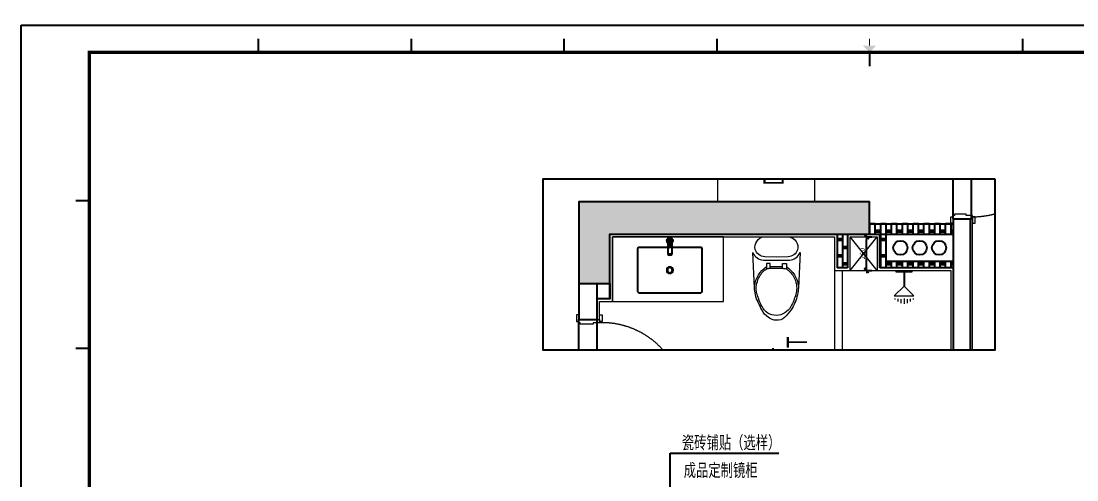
# Model space of a CAD drawing. Header units: millimetres. Extents: x 104198 to 1296755, y -81101 to 81453.
# Drawn here: x 686905 to 695085, y -23279 to -19727 of the extents above; entities that cross this region are included whole.
import ezdxf
from ezdxf.xclip import XClip

# ---------------------------------------------------------------- set-up
doc = ezdxf.new("R2010")
doc.units = ezdxf.units.MM
doc.header["$XCLIPFRAME"] = 0
doc.set_wipeout_variables(frame=1)
doc.header["$PDMODE"] = 3
doc.layers.get('Defpoints').update_dxf_attribs({"color": 250})
for name, color, linetype, lineweight in [('01-PL-墙体柱子', 7, 'Continuous', 35), ('1-洁具', 31, 'Continuous', 15), ('1-门套', 3, 'Continuous', 13), ('P★01 活动家具', 51, 'Continuous', 0), ('P★04 平面门扇', 60, 'Continuous', 0), ('P★07 平面完成面', 200, 'Continuous', 0), ('平面文字', 2, 'Continuous', 0)]:
    doc.layers.add(name, color=color, linetype=linetype, lineweight=lineweight)
for name, color, linetype in [('0家具', 51, 'Continuous'), ('2-卫生间', 30, 'Continuous'), ('30-PL-平面文字说明', 1, 'Continuous'), ('P-新砌墙体填充', 8, 'Continuous'), ('图纸图框', 165, 'Continuous'), ('墙体', 7, 'Continuous')]:
    doc.layers.add(name, color=color, linetype=linetype)
doc.styles.add('CCD_DIM', font='ARCHS.SHX')
doc.styles.add('ROMANT', font='', dxfattribs={"width": 0.7})
doc.styles.add('黑体', font='simhei.ttf', dxfattribs={"width": 0.7})
doc.styles.get('ROMANT').set_extended_font_data('SimSun')
doc.dimstyles.new('海龍1：20', dxfattribs={"dimscale": 20, "dimtxt": 2, "dimasz": 1, "dimexe": 2, "dimexo": 2, "dimgap": 0.6, "dimtad": 1, "dimdec": 0, "dimrnd": 5, "dimdsep": 46, "dimtxsty": 'CCD_DIM', "dimblk": 'WS-cj', "dimcen": 1, "dimclrd": 44, "dimclre": 44, "dimclrt": 2, "dimadec": 0, "dimazin": 2, "dimtfac": 1, "dimtdec": 4, "dimtix": 1, "dimtmove": 2, "dimatfit": 3, "dimldrblk": 'CCD_Leader_Arrow', "dimfxl": 5, "dimfxlon": 1, "dimtolj": 1, "dimarcsym": 0})
doc.dimstyles.new('立面标注', dxfattribs={"dimtxt": 100, "dimasz": 35, "dimexe": 20, "dimexo": 100, "dimtad": 1, "dimdec": 0, "dimtxsty": '黑体', "dimblk": 'ARCHTICK', "dimcen": 80, "dimdle": 20, "dimclrd": 251, "dimclre": 251, "dimclrt": 256, "dimadec": 0, "dimazin": 0, "dimtfac": 1, "dimtdec": 0, "dimtix": 1, "dimtmove": 2, "dimatfit": 3, "dimldrblk": 'DOT', "dimfxl": 200, "dimfxlon": 1, "dimarcsym": 0})
pattern_1 = [(0, (420179.8904549939, 25065.99752916046), (9.305889392408061e-15, 41.91), []), (90, (420294.1904549939, 25065.99752916046), (-63.49999999999999, 41.91000000000001), [41.91, -41.91]), (90, (420281.4904549939, 25065.99752916046), (-63.49999999999999, 41.91000000000001), [41.91, -41.91]), (0, (420294.1904549939, 25072.98252916046), (63.50000000000001, 41.90999999999998), [-114.3, 12.7]), (0, (420294.1904549939, 25079.96752916046), (63.50000000000001, 41.90999999999998), [-114.3, 12.7]), (0, (420294.1904549939, 25086.95252916046), (63.50000000000001, 41.90999999999998), [-114.3, 12.7]), (0, (420294.1904549939, 25093.93752916046), (63.50000000000001, 41.90999999999998), [-114.3, 12.7]), (0, (420294.1904549939, 25100.92252916046), (63.50000000000001, 41.90999999999998), [-114.3, 12.7])]

# ---------------------------------------------------------------- blocks, each defined once
blk = doc.blocks.new('kjghhgdgfhdhgfh')
at = {"layer": '图纸图框', "color": 165}
for p, q in [((1018.449156181656, -523.6475845220857), (1018.449156181656, -226.6510432860898)), ((1018.449156310431, -523.6475894229297), (1018.449156310431, -226.651048186936)), ((1018.449156310431, -523.6475894229297), (1018.449156310431, -226.651048186936)), ((1018.449156181656, -523.6475897729335), (1018.449156181656, -226.6510485369378)), ((1018.449156310431, -523.6475904731685), (1018.449156310431, -226.6510492370591)), ((1018.449156310431, -523.6475904731685), (1018.449156310431, -226.6510492370591)), ((1018.449156439315, -523.6475901230529), (1018.449156439315, -226.6510488870572)), ((1018.449156439315, -523.6475901230529), (1018.449156439315, -226.6510488870572)), ((1018.449156310431, -523.6475904731685), (1018.449156310431, -226.6510492370591)), ((1018.449156181656, -523.6475908231721), (1018.449156181656, -226.6510495871781)), ((1018.449156697091, -226.6510464365761), (1438.44652398302, -226.6510464365761)), ((1018.44915656821, -226.6510467866938), (1438.446523854134, -226.6510467866938)), ((1018.449156697091, -226.6510478368186), (1438.44652398302, -226.6510478368186)), ((1018.449156697091, -226.6510478368186), (1438.44652398302, -226.6510478368186)), ((1018.44915656821, -226.651048186936), (1438.446523854134, -226.651048186936)), ((1018.44915656821, -226.6510485369378), (1438.44652398302, -226.651048186936)), ((1018.44915656821, -523.6475897729335), (1018.44915656821, -226.6510485369378)), ((1018.44915656821, -226.6510495871781), (1438.446523854134, -226.6510495871781)), ((1079.169425446627, -230.165361629017), (1079.169425446627, -233.6664052710039)), ((1118.311093363573, -230.165361629017), (1118.311093363573, -233.6664052710039)), ((1157.452761280522, -230.165361629017), (1157.452761280522, -233.6664052710039)), ((1196.594429197475, -230.165361629017), (1196.594429197475, -233.6664052710039)), ((1274.877765031257, -230.165361629017), (1274.877765031257, -233.6664052710039)), ((1235.736097114308, -233.6664052710039), (1235.736097114308, -237.1674489129871)), ((1032.4533312648, -271.5591774027304), (1035.954374906786, -271.5591774027304)), ((1032.4533312648, -309.386869379896), (1035.954374906786, -309.386869379896))]:
    blk.add_line(p, q, dxfattribs=at)
at = {"layer": '图纸图框', "color": 165, "const_width": 0.2100626185166894}
blk.add_lwpolyline([(1235.736097114308, -231.915883450067), (1235.736097114308, -230.165361629017)], dxfattribs=at)
at = {"layer": '图纸图框', "color": 165, "const_width": 0.840250474066758}
blk.add_lwpolyline([(1431.444436699053, -233.6664052710039), (1035.954374906786, -233.6664052710039), (1035.954374906786, -516.6322323388636), (1431.444436699053, -516.6322323388636)], close=True, dxfattribs=at)
at = {"layer": '图纸图框', "color": 165}
blk.add_solid([(1233.98557529337, -231.915883450067), (1237.486618935353, -231.915883450067), (1235.736097114308, -233.6664052710039)], dxfattribs=at)
blk = doc.blocks.new('A$C070810E0')
at = {"layer": '1-洁具'}
for p, q in [((219.9492222070694, -2.529320772737265e-05), (219.9492222070694, 169.705602191505)), ((240.1727963141166, 163.3923000979703), (250.2500489167869, 163.3923000979703)), ((244.8246155679226, 138.6003731036326), (268.0803336095996, 138.6003731036326)), ((247.1488360809162, 113.0342306637904), (282.035791370552, 113.0342306637904)), ((14.98353005712852, 87.85278844961431), (138.0964084649459, 87.85278844961431)), ((14.98353005712852, 81.85278844961431), (138.0964084640145, 81.85278844961431)), ((240.1727963141166, 86.69232434791047), (288.2382170422934, 86.69232434791047)), ((240.1727963141166, 6.313276800327003), (250.2500489167869, 6.313276800327003)), ((244.8246155679226, 31.10520379478112), (268.0803336095996, 31.10520379478112)), ((247.1488360809162, 56.67134623450693), (282.035791370552, 56.67134623450693))]:
    blk.add_line(p, q, dxfattribs=at)
blk.add_lwpolyline([(-1.66487880051136e-05, 151.056467333925), (14.98353005712852, 151.056467333925), (14.98353005712852, 18.07877085392829), (-1.66487880051136e-05, 18.07877085392829)], close=True, dxfattribs=at)
blk.add_lwpolyline([(219.9492222070694, 169.705602191505), (135.0964084644802, 84.85278844903223), (219.9492222070694, -2.529320772737265e-05)], dxfattribs=at)
blk = doc.blocks.new('A$C52425123')
at = {"color": 31}
blk.add_wipeout([(6.912159733474255e-11, 108.69988295532175), (1.941430829805995, 42.361426058769894), (7.208105661627997, 29.350064836244204), (15.017564019893143, 18.52332640728753), (22.1683121978175, 11.945815750842373), (32.93596832755111, 5.3751758651264385), (42.16135562110844, 1.9953569245351457), (49.359703804747255, 0.5306330185758276), (57.127966119368125, 4.412082546528504e-06), (370.68843917414176, 14.513593864684518), (425.13534466488363, 20.84695971308978), (453.3069934595645, 27.192904941348875), (493.54957988699766, 38.489288783039484), (533.4195899563788, 51.03744989695238), (555.7403083398825, 60.299677382705426), (586.7593236905848, 80.5261533497117), (609.4389792195357, 100.87890555393417), (630.3372038165351, 123.05694662824942), (651.8570469140394, 160.8962092136397), (657.5224196193737, 195.9614894142908), (657.2249974298903, 204.09457199750466), (653.8059267465645, 227.97528817524162), (645.1319069340434, 256.37736462217237), (630.3687949791648, 285.1426722886606), (616.5124876301991, 303.39411697533814), (608.8422349602065, 311.28136543318027), (581.6347495489114, 331.44015515744866), (558.7921892402433, 344.11004692086965), (542.3322116807087, 352.9046358906113), (507.4674335078949, 368.68794479002867), (479.9289450400258, 376.6426594428188), (454.5064987036567, 380.7992963907428), (396.4580623664182, 388.91724287284285), (370.8190622030569, 393.7688381053728), (283.9752606811628, 397.79723710175625), (79.23089747050847, 407.29465629366194), (47.1724535290864, 407.3997614985769), (25.976164492058274, 399.0479802932716), (10.333218756524388, 383.94216464883834), (3.8060943697132643, 371.6822142238398), (-4.851926860283129e-08, 351.18837460192486), (6.912159733474255e-11, 298.69988295534756)], dxfattribs=at).dxf.layer = '1-洁具'
at = {"layer": '1-洁具', "color": 35, "linetype": 'ByBlock'}
blk.add_line((230.3598606456071, 252.0353787778295), (230.3598606456071, 156.0093178682727), dxfattribs=at)
at = {"layer": '1-洁具', "color": 35}
for points in [[(154.1164635312743, 113.2981144698569), (157.9049705010838, 204.1313454015762), (154.1164635312743, 294.9645763332956, 0.3134601612829284), (97.13643759116528, 368.5123674689676, 0.21435475313025), (35.46140991384163, 356.9258977208519, 0.2256120847262177), (0, 298.6998829553487), (0, 108.6998829553486, 0.2211107298759147), (35.46140992548317, 51.33679307450075, 0.2144692709568888), (100.8430665615015, 40.65752542926929, 0.1498971085216597), (138.5587416412308, 68.71875726350117, 0.1498971085216519), (154.0573753672652, 113.1000284418114)], [(122.1414647060446, 20.55546384939225), (393.6744207050651, 34.12937994388631, 0.0398455666707484), (448.0404250235297, 41.21478261065202, 0.0962068153825901), (565.7099001277238, 91.11306586809224, 0.0600277202694914), (624.5064134798013, 141.9377586695482, 0.2044221536711928), (646.1048707030712, 204.0222142207785, 0.1339407865600717), (624.5064134798013, 266.1066846601316, 0.1291626456903028), (565.7099001277238, 316.9313774616457, -0.0005980740844551), (508.2744777472689, 345.1803657181445, 0.0566866815852417), (448.0404250235297, 366.8296607189696, 0.0511348932109304), (393.6786056044511, 373.9151430880884), (122.1414647060446, 387.7072269537602, -0.2723906102384151), (180.3329317620955, 303.9054527820554), (180.3329317620955, 104.1553535084822, -0.2706757508547543), (122.1158373560756, 20.40417247195728)], [(262.7844088459387, 300.6541504822672, 0.0936503265804845), (248.5324034853838, 278.7059775581001, 0.0989150241419817), (243.5393883828074, 253.017229988589), (243.5393883828074, 155.0272133410908, 0.0962820143263192), (248.5324034853838, 129.3384657715214, 0.0962820143263506), (262.7844088459387, 107.3902928472962, 0.0555704585023748), (298.0035075866617, 78.21118300576926, 0.0555704585024524), (338.7840875848196, 57.50491191999754, 0.0929887541685542), (397.2009748881683, 47.27530881285201, 0.0635014518362191), (444.3530219439417, 53.86817313532811, 0.0578559432254342), (539.7705173376016, 92.12707166204927, 0.2688310556156198), (608.1637202012353, 204.0222216648399, 0.2940736075635634), (539.7705173376016, 315.9173716675724, 0.0344161850850609), (444.3530219439417, 354.1762701943517, 0.0870239040048506), (397.2009748881683, 360.7691345168277, 0.1346110399782058), (298.0035075866617, 329.8332603239105, 0.0610576891703468), (262.7844088459387, 300.6541504822672)]]:
    blk.add_lwpolyline(points, format="xyb", close=True, dxfattribs=at)
at = {"layer": '1-洁具', "color": 35, "linetype": 'ByBlock'}
for points in [[(243.5393883828074, 252.0353787778295), (205.9450851012952, 252.0353787778295), (205.9450851012952, 281.7390892683178), (249.8434109664522, 281.7386337994831)], [(243.5393883828074, 156.0093178682727), (205.9450851012952, 156.0093178682727), (205.9450851012952, 126.3056073778425), (249.8435041983612, 126.3056073778425)]]:
    blk.add_lwpolyline(points, dxfattribs=at)
for centre, radius, start, end in [((411.2593645891173, 157.2895493718097), 219.5728932659562, 98.20637561135679, 145.4740861230502), ((411.2593645891173, 250.7548939578701), 219.5728932659824, 214.5259138769498, 261.7782478617479)]:
    blk.add_arc(centre, radius, start, end, dxfattribs=at)
blk = doc.blocks.new('A$C4B8E483D')
at = {"layer": '2-卫生间', "color": 31}
for p, q in [((385.0261307894252, 265.3333143982454), (297.028869339265, 265.3333143982454)), ((385.0261307894252, 234.6666477315011), (297.028869339265, 234.6666477315011))]:
    blk.add_line(p, q, dxfattribs=at)
blk.add_lwpolyline([(349.9998155275826, 234.6666477315011), (349.9998155275826, 9.999981064756867, -0.4142135623730951), (339.9998155275826, -1.89352431335e-05), (9.99981552758254, -1.89352431335e-05, -0.4142135623730951), (-0.0001844724174589, 9.999981064756867), (-0.0001844724174589, 489.9999810647568, -0.4142135623730951), (9.99981552758254, 499.9999810647568), (339.9998155275826, 499.9999810647568, -0.4142135623730951), (349.9998155275826, 489.9999810647568), (349.9998155275826, 265.3333143982454)], format="xyb", dxfattribs=at)
at = {"layer": '2-卫生间', "color": 8}
blk.add_circle((174.9998155275825, 249.9999810647569), 25, dxfattribs=at)
at = {"layer": '2-卫生间', "color": 250}
blk.add_circle((174.9998155275825, 249.9999810647569), 20, dxfattribs=at)
at = {"layer": '2-卫生间', "color": 31}
for centre, radius, start, end in [((351.4229141480755, 249.9999810649897), 2.861772136755946, 90, 270), ((375.711364837829, -56.31514731940114), 310.1294643413907, 85.5081589435474, 94.49184105645261), ((375.711364837829, 556.3151094491477), 310.1294643413907, 265.5081589435474, 274.4918410564526), ((402.1693186168558, 249.9999810649897), 23, 189.4881142795032, 170.5118857204967), ((402.1693186168558, 249.9999810649897), 12.26666666666666, 196.4135496161072, 163.5864503838927), ((402.1693186168558, 249.9999810649897), 10.73333333333333, 198.395142436749, 161.6048575632511), ((399.9998155275826, 249.9999810649897), 2.861772136755946, 270, 90)]:
    blk.add_arc(centre, radius, start, end, dxfattribs=at)
at = {"layer": '2-卫生间', "color": 31, "extrusion": (0, 0, -1)}
for centre in [(297.028869339265, 249.9999810647569), (306.8312258596998, 249.9999810647569), (308.2068445652258, 249.9999810647569)]:
    blk.add_ellipse(centre, major_axis=(7.5077e-11, 15.33333333337214), ratio=0.4480661530727216, start_param=3.141592653578866, end_param=6.283185307168659, dxfattribs=at)
blk = doc.blocks.new('fhdghrthe')
at = {"layer": 'P-新砌墙体填充', "lineweight": -3}
h = blk.add_hatch(dxfattribs=at)
h.set_pattern_fill('BRSTONE', color=256, scale=5, angle=-1.272221872585407e-14, style=0)
h.set_pattern_definition(pattern_1)
h.paths.add_polyline_path([(575296.001429601, 11170.09284391639), (575296.0014296011, 11090.09284391639), (575556.0014296011, 11090.09284391639), (575556.0014296011, 11170.09284391639)])
h = blk.add_hatch(dxfattribs=at)
h.set_pattern_fill('BRSTONE', color=256, scale=5, angle=-1.272221872585407e-14, style=0)
h.set_pattern_definition(pattern_1)
h.paths.add_polyline_path([(575556.0014296011, 10270.09284391639), (575636.0014296011, 10270.09284391639), (575636.001429601, 10920.09284391639), (575556.0014296011, 10920.09284391639)])
h = blk.add_hatch(dxfattribs=at)
h.set_pattern_fill('BRSTONE', color=256, scale=5, angle=-1.272221872585407e-14, style=0)
h.set_pattern_definition(pattern_1)
h.paths.add_polyline_path([(575556.0014296011, 10790.09284391639), (575556.0014296011, 10840.09284391639), (575296.001429601, 10840.09284391639), (575296.001429601, 10270.09284391639), (575346.0014296011, 10270.09284391639), (575346.0014296011, 10790.09284391639)])
at = {"color": 8, "linetype": 'ByBlock', "ltscale": 2}
for p, q in [((574196.0014296011, 13170.09284391639), (574896.0014296011, 13170.09284391639)), ((574196.0014296011, 13030.09284391639), (574896.0014296011, 13030.09284391639)), ((575676.0014296011, 10270.09284391641), (576426.0014296011, 10270.09284391641)), ((575676.0014296011, 10130.09284391641), (576426.0014296011, 10130.09284391627))]:
    blk.add_line(p, q, dxfattribs=at)
at = {"color": 5}
for p, q in [((575556.0014296011, 11170.09284391639), (575296.0014296011, 11170.09284391639)), ((575296.0014296011, 11090.09284391639), (575296.0014296011, 11170.09284391639)), ((575556.0014296011, 11090.09284391639), (575296.0014296011, 11090.09284391639)), ((575556.0014296011, 10920.09284391639), (575556.0014296011, 10270.09284391639)), ((575636.0014296011, 10920.09284391639), (575636.0014296011, 10270.09284391639)), ((575296.0014296011, 10840.09284391639), (575556.0014296011, 10840.09284391639)), ((575296.0014296011, 10270.09284391639), (575296.0014296011, 10840.09284391639)), ((575346.0014296011, 10790.09284391639), (575556.0014296011, 10790.09284391639)), ((575346.0014296011, 10270.09284391639), (575346.0014296011, 10790.09284391639))]:
    blk.add_line(p, q, dxfattribs=at)
blk.add_lwpolyline([(575056.0014296011, 13030.09284391639), (575176.0014296011, 13030.09284391639), (575176.0014296011, 12930.09284391639), (575056.0014296011, 12930.09284391639)], close=True, dxfattribs=at)
at = {"layer": '1-门套'}
for points in [[(574871.0014296011, 13160.09284391732), (574871.0014296011, 13170.09284391639), (574896.0014296011, 13170.09284391639), (574896.0014296011, 13010.09284391639), (574871.0014296011, 13010.09284391639), (574871.0014296011, 13060.09284391546), (574861.0014296002, 13060.09284391546), (574861.0014296011, 13160.09284391732), (574871.0014296011, 13160.09284391732)], [(575701.0014296011, 10260.09284391734), (575701.0014296011, 10270.09284391641), (575676.0014296011, 10270.09284391641), (575676.0014296011, 10120.09284391641), (575701.0014296011, 10120.09284391641), (575701.0014296011, 10170.09284391547), (575711.001429602, 10170.09284391547), (575711.0014296011, 10260.09284391734), (575701.0014296011, 10260.09284391734)]]:
    blk.add_lwpolyline(points, dxfattribs=at)
for points in [[(574881.0014296011, 13170.09284391639), (574931.0014296011, 13170.09284391639), (574931.0014296011, 13190.09284391639), (574881.0014296011, 13190.09284391639)], [(574881.0014296011, 13010.09284391639), (574931.0014296011, 13010.09284391639), (574931.0014296011, 12990.09284391639), (574881.0014296011, 12990.09284391639)], [(575691.0014296011, 10270.09284391641), (575641.0014296011, 10270.09284391641), (575641.0014296011, 10290.09284391641), (575691.0014296011, 10290.09284391641)], [(575691.0014296011, 10120.09284391641), (575641.0014296011, 10120.09284391641), (575641.0014296011, 10100.09284391641), (575691.0014296011, 10100.09284391641)]]:
    blk.add_lwpolyline(points, close=True, dxfattribs=at)
at = {"layer": '30-PL-平面文字说明'}
blk.add_line((575676.0014296011, 10270.09284391641), (575636.0014296011, 10270.09284391641), dxfattribs=at)
at = {"layer": 'P★01 活动家具'}
for p, q in [((575276.0014296011, 11190.09284391639), (574126.0014296011, 11190.09284391639)), ((575276.0014296011, 11130.09284391639), (574126.0014296011, 11130.09284391639)), ((575276.0014296011, 11070.09284391639), (575276.0014296011, 10860.09284391639)), ((575276.0014296011, 10860.09284391639), (575536.0014296011, 11070.09284391639)), ((575276.0014296011, 11070.09284391639), (575536.0014296011, 10860.09284391639))]:
    blk.add_line(p, q, dxfattribs=at)
for points in [[(575036.0014296011, 12050.09284391639), (575536.0014296011, 12050.09284391639), (575536.0014296011, 12910.09284391639), (575036.0014296011, 12910.09284391639)], [(575806.0014296011, 12095.09284391639), (577206.0014296011, 12095.09284391639), (577206.0014296011, 11345.09284391639), (575806.0014296011, 11345.09284391639)]]:
    blk.add_lwpolyline(points, close=True, dxfattribs=at)
at = {"layer": 'P★04 平面门扇', "color": 250}
for centre, radius, start, end in [((574241.001429602, 12990.09284391643), 630.3173803718861, 268.1816970349595, 1.818302964200507), ((576376.0014296015, 10124.65166744599), 685.015169811744, 180.3813102066037, 272.0915049990931)]:
    blk.add_arc(centre, radius, start, end, dxfattribs=at)
at = {"layer": 'P★07 平面完成面'}
blk.add_lwpolyline([(576456.001429601, 10140.09284391639), (576456.001429601, 10140.09284391639), (576456.0014296011, 8480.09284391639), (574236.0014296011, 8480.09284391639), (574236.0014296011, 9150.09284391639), (574016.0014296011, 9150.09284391639), (574016.0014296011, 9360.09284391639), (573776.0014296011, 9360.09284391639), (573776.0014296011, 10120.09284391639), (575676.0014296011, 10120.09284391641)], dxfattribs=at)
at = {"layer": '墙体', "color": 7}
for p, q in [((575806.0014296011, 13170.09284391639), (574896.0014296011, 13170.09284391639)), ((574896.0014296011, 13170.09284391639), (574896.0014296011, 13030.09284391639)), ((575806.0014296011, 10920.09284391639), (575806.0014296011, 13170.09284391639)), ((574896.0014296011, 13030.09284391639), (575176.0014296011, 13030.09284391639)), ((575056.0014296011, 12930.09284391639), (575556.0014296011, 12930.09284391639)), ((575556.0014296011, 10920.09284391639), (575806.0014296011, 10920.09284391639)), ((575556.0014296011, 10920.09284391639), (575806.0014296011, 10920.09284391639)), ((575676.0014296011, 10270.09284391639), (573756.0014296011, 10270.09284391639)), ((575676.0014296011, 10270.09284391641), (575636.0014296011, 10270.09284391639)), ((575676.0014296011, 10270.09284391639), (575676.0014296011, 10140.09284391641)), ((575676.0014296011, 10140.09284391641), (573756.0014296011, 10140.09284391639))]:
    blk.add_line(p, q, dxfattribs=at)
at = {"layer": '墙体', "color": 1}
for centre in [(575451.0014296011, 10680.09284391639), (575451.0014296011, 10530.09284391639), (575451.0014296011, 10380.09284391639)]:
    blk.add_circle(centre, 55, dxfattribs=at)
at = {"layer": 'P★01 活动家具', "xscale": -1, "rotation": 180}
blk.add_blockref('A$C4B8E483D', (575103.4658341175, 12715.3830944383), dxfattribs=at)
at = {"layer": 'P★01 活动家具', "xscale": -1}
blk.add_blockref('A$C52425123', (575536.0014296012, 11436.07049559334), dxfattribs=at)
at = {"layer": 'P★01 活动家具', "xscale": 0.9000000000232831, "yscale": 0.9000000000014552, "zscale": 0.9, "rotation": 180}
blk.add_blockref('A$C070810E0', (575276.0014146172, 10728.08911283804), dxfattribs=at)
at = {"layer": '平面文字', "insert": (574344.1127067731, 11825.35794613616), "char_height": 157.8947368421053, "attachment_point": 1, "style": 'ROMANT'}
blk.add_mtext_dynamic_manual_height_columns('{\\fMicrosoft YaHei|b0|i0|c134|p34;公 卫 }', width=348.5200356724672, gutter_width=12.5, heights=[0], dxfattribs=at)
at = {"layer": '平面文字', "char_height": 157.8947368421053, "width": 40937.3293, "attachment_point": 1, "style": 'ROMANT'}
for s, insert in [('{\\fﾾﾭﾵﾩWﾷﾱﾷￂﾺￚ|b0|i0|c134|p49;DINING ROOM}', (575934.6255372622, 11741.486823536)), ('{\\fﾾﾭﾵﾩWﾷﾱﾷￂﾺￚ|b0|i0|c134|p49;TOILET}', (574247.5936395742, 11561.22799545984))]:
    blk.add_mtext(s, dxfattribs=dict(at, insert=insert))
at = {"layer": '01-PL-墙体柱子', "lineweight": -2, "ltscale": 10}
blk.add_hatch(color=8, dxfattribs=at).paths.add_polyline_path([(575556.0014296011, 10920.09284391639), (575806.0014296011, 10920.09284391639), (575806.0014296011, 13170.09284391639), (575176.0014296011, 13170.09284391639), (575176.0014296011, 12930.09284391639), (575556.0014296011, 12930.09284391639)])
at = {"layer": '01-PL-墙体柱子', "color": 8, "lineweight": -2, "ltscale": 10}
blk.add_lwpolyline([(575556.0014296011, 10920.09284391639), (575806.0014296011, 10920.09284391639), (575806.0014296011, 13170.09284391639), (575176.0014296011, 13170.09284391639), (575176.0014296011, 12930.09284391639), (575556.0014296011, 12930.09284391639), (575556.0014296011, 10920.09284391639)], dxfattribs=at)
at = {"layer": 'P★07 平面完成面'}
blk.add_lwpolyline([(574896.0014296011, 13010.09284391639), (575036.0014296011, 13010.09284391639), (575036.0014296011, 12910.09284391639), (575536.0014296011, 12910.09284391639), (575536.0014296011, 11190.09284391639), (575276.0014296011, 11190.09284391639), (575276.0014296011, 11070.09284391639), (575536.0014296011, 11070.09284391639), (575536.0014296011, 10860.09284391639), (575276.0014296011, 10860.09284391639), (575276.0014296011, 10290.09284391639), (573776.0014296011, 10290.09284391639), (573776.0014296011, 10900.09284391639), (574126.0014296011, 10900.09284391639), (574126.0014296011, 13010.09284391639), (574196.0014296011, 13010.09284391639)], dxfattribs=at)
at = {"layer": '墙体', "color": 7}
blk.add_line((575556.0014296011, 12930.09284391639), (575556.0014296011, 10920.09284391639), dxfattribs=at)
blk = doc.blocks.new('WS-cj')
blk.add_hatch(color=2).paths.add_polyline_path([(0.5879038905250127, 0.8177135944101792), (-0.8177135944101792, -0.5879038905250127), (-0.5879038905245579, -0.817713594410634), (0.817713594410634, 0.5879038905247853)])
at = {"color": 2, "linetype": 'ByBlock', "lineweight": 0}
for p, q in [((-1.099999999999909, 0), (0, 0)), ((0, 0), (1.099999999999909, 0))]:
    blk.add_line(p, q, dxfattribs=at)
at = {"color": 2}
blk.add_lwpolyline([(0.5879038905250127, 0.8177135944101792), (-0.8177135944101792, -0.5879038905250127), (-0.5879038905245579, -0.817713594410634), (0.817713594410634, 0.5879038905247853)], close=True, dxfattribs=at)
blk = doc.blocks.new('*D878')
at = {"color": 44, "lineweight": -2, "transparency": 16777216}
for p, q in [((693454.9631558815, -21397.30949016137), (693494.9631558815, -21397.30949016137)), ((693454.9631558815, -21637.30949016137), (693454.9631558815, -21417.30949016137)), ((693454.9631558815, -21657.30949016137), (693494.9631558815, -21657.30949016137))]:
    blk.add_line(p, q, dxfattribs=at)
at = {"layer": 'Defpoints', "color": 0, "transparency": 16777216}
for p in [(693432.1414530397, -21397.30949016137), (693454.9631558815, -21397.30949016137), (693432.1414530397, -21657.30949016137)]:
    blk.add_point(p, dxfattribs=at)
at = {"color": 44, "lineweight": -2, "transparency": 16777216, "xscale": 20, "yscale": 20, "zscale": 20}
for p, rotation in [((693454.9631558815, -21397.30949016137), 90), ((693454.9631558815, -21657.30949016137), 270)]:
    blk.add_blockref('WS-cj', p, dxfattribs=dict(at, rotation=rotation))
at = {"color": 2, "transparency": 16777216, "insert": (693422.9631558815, -21527.30949016126), "char_height": 40, "attachment_point": 5, "rotation": 90, "style": 'CCD_DIM'}
blk.add_mtext('\\A1;260', dxfattribs=at)
blk = doc.blocks.new('CCD_Leader_Arrow')
at = {"color": 50, "linetype": 'ByBlock'}
blk.add_line((0, 0), (-1, 0), dxfattribs=at)
for points in [[(-0.8586479999999881, 0.6683735999999953), (-0.5965191999999888, 0.8519200000000069), (-0.2400000000000091, 0), (0, 0)], [(-0.8586479999999881, -0.6683735999999953), (-0.5965191999999888, -0.8519200000000069), (-0.2400000000000091, 0), (0, 0)]]:
    blk.add_solid(points, dxfattribs=at)
blk = doc.blocks.new('_ArchTick')
at = {"color": 2, "linetype": 'ByBlock', "const_width": 0.4}
blk.add_lwpolyline([(-0.5, -0.5), (0.5, 0.5)], dxfattribs=at)
blk = doc.blocks.new('_Dot')
at = {"color": 2, "linetype": 'ByBlock', "lineweight": -2}
blk.add_line((-0.5, 0), (-1, 0), dxfattribs=at)
at = {"color": 2, "linetype": 'ByBlock', "const_width": 0.5}
blk.add_lwpolyline([(-0.25, 0, 1), (0.25, 0, 1)], format="xyb", close=True, dxfattribs=at)

msp = doc.modelspace()

# ---------------------------------------------------------------- block references
ref = msp.add_blockref('kjghhgdgfhdhgfh', (656097.3846433467, -12901.25941170857), dxfattribs=dict(xscale=30.25, yscale=30.25, zscale=30.25))
XClip(ref).set_block_clipping_path([(1018.4491561816565, -523.6475911731757), (1465.834744255318, -226.65104223585132)])

# ---------------------------------------------------------------- texts
at = {"layer": '0家具', "char_height": 100, "style": '黑体'}
for s, insert, attachment_point in [('瓷砖铺贴（选样）', (692024.0116654481, -23052.42554504959), 7), ('成品定制镜柜', (692611.6485615493, -23265.77896175326), 9)]:
    msp.add_mtext(s, dxfattribs=dict(at, insert=insert, attachment_point=attachment_point))

# ---------------------------------------------------------------- leaders
at = {"layer": '0家具', "color": 51}
msp.add_leader([(691934.7681500438, -24363.23744956005), (691934.7681500438, -23071.33783291509), (692776.1422912265, -23071.33783291509)], dimstyle='立面标注', dxfattribs=at)

# ---------------------------------------------------------------- next in the draw order: block references
at = {"color": 1}
ref = msp.add_blockref('fhdghrthe', (704397.2342969561, -596933.3109197625), dxfattribs=dict(at, rotation=90))
XClip(ref).set_block_clipping_path([(574657.7512409873, 9947.44597154087), (575984.2944327448, 13448.236742915236)])

# ---------------------------------------------------------------- next in the draw order: linework, layer by layer
at = {"color": 2}
msp.add_lwpolyline([(694449.7883254152, -20949.01648701762), (694449.7883254152, -22275.55967877514), (690948.9975540409, -22275.55967877514), (690948.9975540409, -20949.01648701762)], close=True, dxfattribs=at)

# ---------------------------------------------------------------- next in the draw order: dimensions: what is measured, and where the dimension line sits
dim = msp.add_linear_dim(base=(693454.9631558815, -21397.30949016137), p1=(693432.1414530397, -21657.30949016137), p2=(693432.1414530397, -21397.30949016137), angle=90, dimstyle='海龍1：20')
dim.commit()
dim.dimension.update_dxf_attribs({"geometry": '*D878', "text_midpoint": (693422.9631558815, -21527.30949016126)})

doc.saveas('drawing.dxf')
